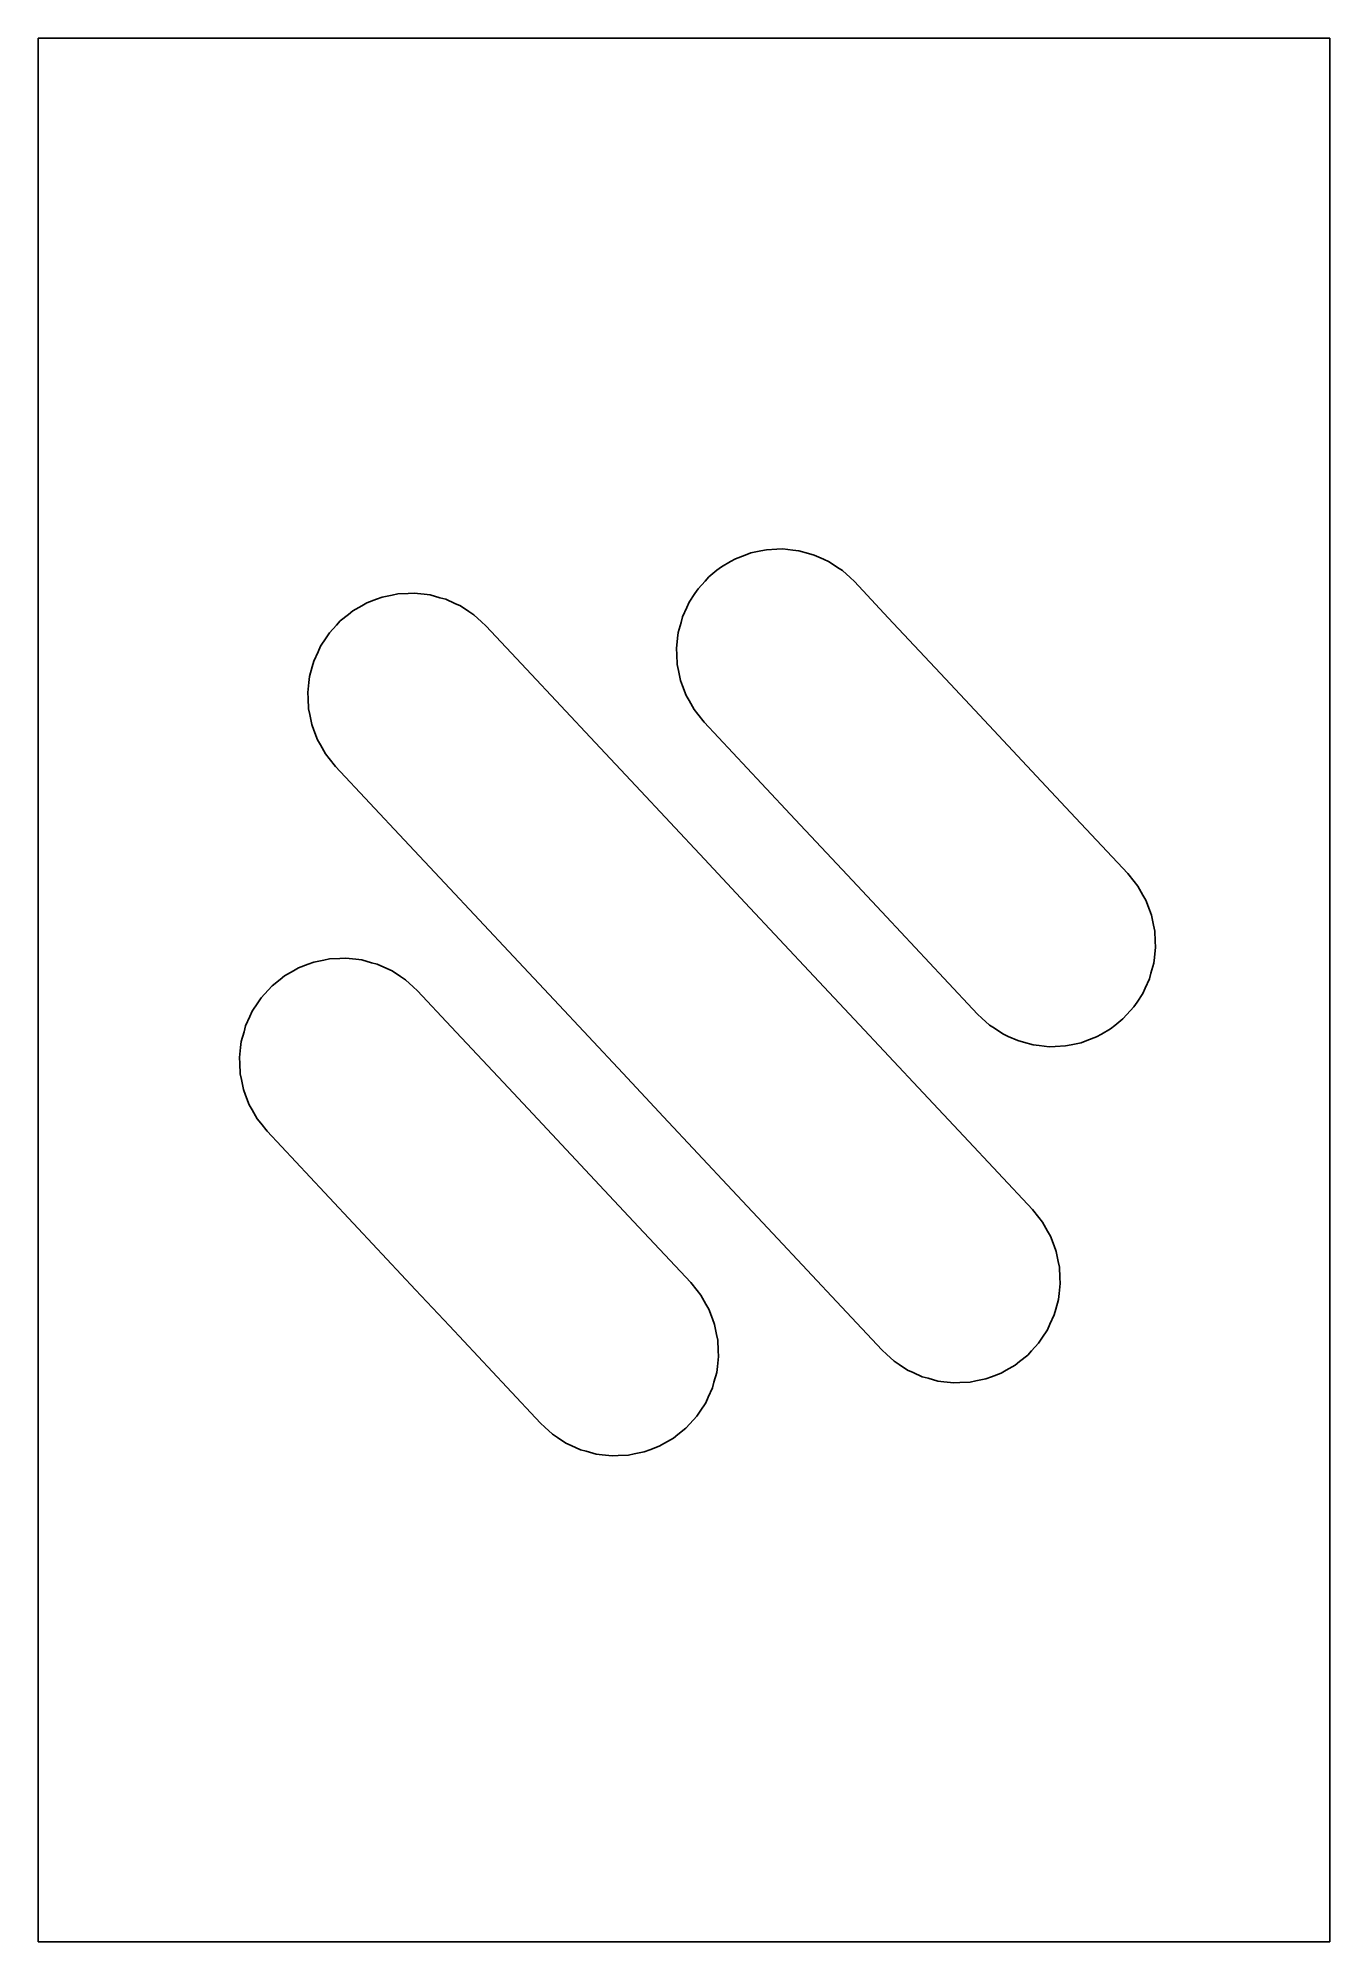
# Model space of a CAD drawing. Header units: metres. Extents: x -18.5 to 13.8, y -1.1 to 46.5.
import ezdxf

# ---------------------------------------------------------------- set-up
doc = ezdxf.new("R2010")
doc.units = ezdxf.units.M

msp = doc.modelspace()

# ---------------------------------------------------------------- linework, layer by layer
for p, q in [((-18.55, 45.702), (-18.55, 46.5)), ((-18.55, 46.5), (-18.012, 46.5)), ((-18.012, 46.5), (-16.809, 46.5)), ((-16.809, 46.5), (-13.071, 46.5)), ((-13.071, 46.5), (-12.895, 46.5)), ((-12.895, 46.5), (-12.661, 46.5)), ((-12.661, 46.5), (-12.382, 46.5)), ((-12.382, 46.5), (-12.08, 46.5)), ((-12.08, 46.5), (-11.782, 46.5)), ((-11.782, 46.5), (-11.518, 46.5)), ((-11.518, 46.5), (-11.313, 46.5)), ((-11.313, 46.5), (-11.185, 46.5)), ((-11.185, 46.5), (-1.769, 46.5)), ((-1.769, 46.5), (-1.107, 46.5)), ((-1.107, 46.5), (10.524, 46.5)), ((10.524, 46.5), (10.607, 46.5)), ((10.524, 46.5), (10.524, 46.5)), ((10.607, 46.5), (10.763, 46.5)), ((10.763, 46.5), (10.983, 46.5)), ((10.983, 46.5), (11.247, 46.5)), ((11.247, 46.5), (11.53, 46.5)), ((11.53, 46.5), (11.804, 46.5)), ((11.804, 46.5), (12.044, 46.5)), ((12.044, 46.5), (12.235, 46.5)), ((12.235, 46.5), (12.366, 46.5)), ((12.366, 46.5), (13.75, 46.5)), ((13.75, 46.5), (13.75, 42.813)), ((-18.55, 45.66), (-18.55, 45.702)), ((-18.55, 45.573), (-18.55, 45.66)), ((-18.55, 45.444), (-18.55, 45.573)), ((-18.55, 45.277), (-18.55, 45.444)), ((-18.55, 42.018), (-18.55, 45.277)), ((13.75, 42.813), (13.75, 40.488)), ((-18.55, 41.956), (-18.55, 42.018)), ((-18.55, 41.88), (-18.55, 41.956)), ((-18.55, 40.189), (-18.55, 41.88)), ((13.75, 40.488), (13.75, 8.575)), ((-18.55, 40.166), (-18.55, 40.189)), ((-18.55, 40.142), (-18.55, 40.166)), ((-18.55, 40.118), (-18.55, 40.142)), ((-18.55, 40.097), (-18.55, 40.118)), ((-18.55, 40.027), (-18.55, 40.097)), ((-18.55, 39.431), (-18.55, 40.027)), ((-18.55, 39.303), (-18.55, 39.431)), ((-18.55, 38.939), (-18.55, 39.303)), ((-18.55, 6.371), (-18.55, 38.939)), ((-1.46, 33.284), (-1.237, 33.411)), ((-1.237, 33.411), (-1.109, 33.484)), ((-1.109, 33.484), (-0.869, 33.574)), ((-0.869, 33.574), (-0.731, 33.626)), ((-0.731, 33.626), (-0.48, 33.678)), ((-0.48, 33.678), (-0.335, 33.707)), ((-0.335, 33.707), (-0.079, 33.719)), ((-0.079, 33.719), (0.068, 33.726)), ((0.068, 33.726), (0.323, 33.697)), ((0.323, 33.697), (0.469, 33.681)), ((0.469, 33.681), (0.716, 33.613)), ((0.716, 33.613), (0.858, 33.574)), ((0.858, 33.574), (1.092, 33.468)), ((1.092, 33.468), (1.226, 33.407)), ((1.226, 33.407), (1.44, 33.266)), ((-2.047, 32.734), (-1.874, 32.924)), ((-1.874, 32.924), (-1.775, 33.033)), ((-1.775, 33.033), (-1.575, 33.193)), ((-1.575, 33.193), (-1.46, 33.284)), ((1.44, 33.266), (1.563, 33.185)), ((1.563, 33.185), (1.752, 33.012)), ((1.752, 33.012), (1.861, 32.913)), ((1.861, 32.913), (2.708, 32.009)), ((-10.326, 32.379), (-10.454, 32.307)), ((-10.086, 32.47), (-10.326, 32.379)), ((-9.949, 32.522), (-10.086, 32.47)), ((-9.697, 32.573), (-9.949, 32.522)), ((-9.553, 32.603), (-9.697, 32.573)), ((-9.297, 32.615), (-9.553, 32.603)), ((-9.15, 32.621), (-9.297, 32.615)), ((-8.895, 32.593), (-9.15, 32.621)), ((-8.749, 32.576), (-8.895, 32.593)), ((-8.501, 32.508), (-8.749, 32.576)), ((-8.359, 32.469), (-8.501, 32.508)), ((-8.126, 32.363), (-8.359, 32.469)), ((-2.33, 32.263), (-2.269, 32.397)), ((-2.269, 32.397), (-2.128, 32.611)), ((-2.128, 32.611), (-2.047, 32.734)), ((-10.993, 31.928), (-11.092, 31.819)), ((-10.792, 32.088), (-10.993, 31.928)), ((-10.677, 32.18), (-10.792, 32.088)), ((-10.454, 32.307), (-10.677, 32.18)), ((-7.992, 32.303), (-8.126, 32.363)), ((-7.778, 32.161), (-7.992, 32.303)), ((-7.655, 32.08), (-7.778, 32.161)), ((-7.465, 31.908), (-7.655, 32.08)), ((-7.356, 31.808), (-7.465, 31.908)), ((-2.475, 31.888), (-2.436, 32.03)), ((-2.436, 32.03), (-2.33, 32.263)), ((2.708, 32.009), (4.139, 30.479)), ((-11.346, 31.507), (-11.487, 31.293)), ((-11.265, 31.63), (-11.346, 31.507)), ((-11.092, 31.819), (-11.265, 31.63)), ((-6.341, 30.723), (-7.356, 31.808)), ((-2.588, 31.239), (-2.56, 31.494)), ((-2.56, 31.494), (-2.543, 31.64)), ((-2.543, 31.64), (-2.475, 31.888)), ((-11.548, 31.159), (-11.654, 30.925)), ((-11.487, 31.293), (-11.548, 31.159)), ((-2.581, 31.092), (-2.588, 31.239)), ((-2.57, 30.836), (-2.581, 31.092)), ((-11.761, 30.536), (-11.777, 30.39)), ((-11.693, 30.783), (-11.761, 30.536)), ((-11.654, 30.925), (-11.693, 30.783)), ((-4.623, 28.888), (-6.341, 30.723)), ((-2.54, 30.692), (-2.57, 30.836)), ((-2.488, 30.44), (-2.54, 30.692)), ((4.139, 30.479), (4.986, 29.575)), ((-11.777, 30.39), (-11.806, 30.135)), ((-11.806, 30.135), (-11.799, 29.988)), ((-2.437, 30.303), (-2.488, 30.44)), ((-2.346, 30.063), (-2.437, 30.303)), ((-2.274, 29.935), (-2.346, 30.063)), ((-11.799, 29.988), (-11.787, 29.731)), ((-11.787, 29.731), (-11.758, 29.587)), ((-11.758, 29.587), (-11.706, 29.336)), ((-2.147, 29.712), (-2.274, 29.935)), ((-2.055, 29.597), (-2.147, 29.712)), ((-1.895, 29.396), (-2.055, 29.597)), ((4.986, 29.575), (6.417, 28.046)), ((-11.706, 29.336), (-11.654, 29.198)), ((-11.654, 29.198), (-11.564, 28.958)), ((-0.463, 27.867), (-1.895, 29.396)), ((-11.564, 28.958), (-11.491, 28.83)), ((-11.491, 28.83), (-11.364, 28.607)), ((-11.364, 28.607), (-11.273, 28.492)), ((-3.607, 27.803), (-4.623, 28.888)), ((-11.273, 28.492), (-11.113, 28.292)), ((-11.113, 28.292), (-9.395, 26.457)), ((-1.889, 25.968), (-3.607, 27.803)), ((0.383, 26.963), (-0.463, 27.867)), ((6.417, 28.046), (7.264, 27.142)), ((7.264, 27.142), (8.696, 25.613)), ((1.815, 25.434), (0.383, 26.963)), ((-9.395, 26.457), (-8.379, 25.372)), ((-0.873, 24.883), (-1.889, 25.968)), ((-8.379, 25.372), (-6.661, 23.537)), ((2.661, 24.53), (1.815, 25.434)), ((8.696, 25.613), (8.856, 25.412)), ((8.856, 25.412), (8.948, 25.297)), ((8.948, 25.297), (9.074, 25.074)), ((0.845, 23.048), (-0.873, 24.883)), ((9.074, 25.074), (9.147, 24.946)), ((9.147, 24.946), (9.237, 24.706)), ((4.093, 23), (2.661, 24.53)), ((9.237, 24.706), (9.289, 24.569)), ((9.289, 24.569), (9.341, 24.317)), ((9.341, 24.317), (9.37, 24.173)), ((9.37, 24.173), (9.382, 23.917)), ((9.382, 23.917), (9.389, 23.77)), ((-11.795, 23.345), (-12.035, 23.254)), ((-11.657, 23.397), (-11.795, 23.345)), ((-11.406, 23.448), (-11.657, 23.397)), ((-11.262, 23.478), (-11.406, 23.448)), ((-11.006, 23.49), (-11.262, 23.478)), ((-10.858, 23.496), (-11.006, 23.49)), ((-10.604, 23.468), (-10.858, 23.496)), ((-10.457, 23.451), (-10.604, 23.468)), ((-10.21, 23.383), (-10.457, 23.451)), ((-10.068, 23.344), (-10.21, 23.383)), ((-9.834, 23.238), (-10.068, 23.344)), ((-6.661, 23.537), (-5.645, 22.452)), ((9.344, 23.369), (9.276, 23.121)), ((9.36, 23.515), (9.344, 23.369)), ((9.389, 23.77), (9.36, 23.515)), ((-12.501, 22.963), (-12.701, 22.803)), ((-12.386, 23.055), (-12.501, 22.963)), ((-12.163, 23.182), (-12.386, 23.055)), ((-12.035, 23.254), (-12.163, 23.182)), ((-9.7, 23.178), (-9.834, 23.238)), ((-9.486, 23.036), (-9.7, 23.178)), ((-9.363, 22.955), (-9.486, 23.036)), ((-9.174, 22.783), (-9.363, 22.955)), ((1.861, 21.963), (0.845, 23.048)), ((4.94, 22.096), (4.093, 23)), ((9.237, 22.979), (9.131, 22.746)), ((9.276, 23.121), (9.237, 22.979)), ((-13.055, 22.382), (-13.196, 22.168)), ((-12.974, 22.505), (-13.055, 22.382)), ((-12.801, 22.694), (-12.974, 22.505)), ((-12.701, 22.803), (-12.801, 22.694)), ((-9.065, 22.683), (-9.174, 22.783)), ((-8.219, 21.779), (-9.065, 22.683)), ((-5.645, 22.452), (-3.927, 20.617)), ((8.929, 22.398), (8.848, 22.275)), ((9.07, 22.612), (8.929, 22.398)), ((9.131, 22.746), (9.07, 22.612)), ((-13.256, 22.034), (-13.362, 21.8)), ((-13.196, 22.168), (-13.256, 22.034)), ((3.579, 20.128), (1.861, 21.963)), ((5.048, 21.997), (4.94, 22.096)), ((5.238, 21.824), (5.048, 21.997)), ((8.576, 21.976), (8.376, 21.816)), ((8.675, 22.085), (8.576, 21.976)), ((8.848, 22.275), (8.675, 22.085)), ((-13.401, 21.658), (-13.469, 21.411)), ((-13.362, 21.8), (-13.401, 21.658)), ((-6.787, 20.25), (-8.219, 21.779)), ((5.361, 21.743), (5.238, 21.824)), ((5.238, 21.824), (5.238, 21.824)), ((5.575, 21.602), (5.361, 21.743)), ((5.709, 21.541), (5.575, 21.602)), ((5.943, 21.435), (5.709, 21.541)), ((6.085, 21.396), (5.943, 21.435)), ((7.669, 21.435), (7.532, 21.383)), ((7.91, 21.525), (7.669, 21.435)), ((8.038, 21.598), (7.91, 21.525)), ((8.26, 21.725), (8.038, 21.598)), ((8.376, 21.816), (8.26, 21.725)), ((-13.486, 21.265), (-13.514, 21.01)), ((-13.514, 21.01), (-13.508, 20.863)), ((-13.469, 21.411), (-13.486, 21.265)), ((6.332, 21.328), (6.085, 21.396)), ((6.478, 21.312), (6.332, 21.328)), ((6.733, 21.283), (6.478, 21.312)), ((6.88, 21.29), (6.733, 21.283)), ((7.136, 21.302), (6.88, 21.29)), ((7.28, 21.331), (7.136, 21.302)), ((7.532, 21.383), (7.28, 21.331)), ((-13.508, 20.863), (-13.496, 20.606)), ((-13.496, 20.606), (-13.466, 20.462)), ((-3.927, 20.617), (-2.911, 19.532)), ((-13.466, 20.462), (-13.415, 20.211)), ((-13.415, 20.211), (-13.363, 20.073)), ((-13.363, 20.073), (-13.273, 19.833)), ((-5.94, 19.346), (-6.787, 20.25)), ((4.595, 19.043), (3.579, 20.128)), ((-13.273, 19.833), (-13.2, 19.705)), ((-13.2, 19.705), (-13.073, 19.482)), ((-2.911, 19.532), (-1.193, 17.697)), ((-13.073, 19.482), (-12.981, 19.367)), ((-12.981, 19.367), (-12.821, 19.167)), ((-12.821, 19.167), (-11.39, 17.638)), ((-4.509, 17.817), (-5.94, 19.346)), ((6.313, 17.208), (4.595, 19.043)), ((-11.39, 17.638), (-10.543, 16.733)), ((-3.662, 16.912), (-4.509, 17.817)), ((-1.193, 17.697), (-0.177, 16.612)), ((6.473, 17.008), (6.313, 17.208)), ((-10.543, 16.733), (-9.111, 15.204)), ((-2.231, 15.383), (-3.662, 16.912)), ((6.564, 16.893), (6.473, 17.008)), ((6.691, 16.67), (6.564, 16.893)), ((6.764, 16.542), (6.691, 16.67)), ((-0.177, 16.612), (1.541, 14.777)), ((6.854, 16.302), (6.764, 16.542)), ((6.906, 16.164), (6.854, 16.302)), ((6.958, 15.913), (6.906, 16.164)), ((6.987, 15.769), (6.958, 15.913)), ((6.999, 15.512), (6.987, 15.769)), ((-2.071, 15.183), (-2.231, 15.383)), ((6.977, 15.11), (7.006, 15.365)), ((7.006, 15.365), (6.999, 15.512)), ((-9.111, 15.204), (-8.265, 14.3)), ((-1.979, 15.068), (-2.071, 15.183)), ((-1.852, 14.845), (-1.979, 15.068)), ((-1.779, 14.717), (-1.852, 14.845)), ((1.541, 14.777), (2.556, 13.692)), ((6.893, 14.717), (6.961, 14.964)), ((6.961, 14.964), (6.977, 15.11)), ((-8.265, 14.3), (-6.833, 12.771)), ((-1.689, 14.477), (-1.779, 14.717)), ((-1.637, 14.339), (-1.689, 14.477)), ((-1.585, 14.088), (-1.637, 14.339)), ((6.687, 14.207), (6.748, 14.341)), ((6.748, 14.341), (6.854, 14.575)), ((6.854, 14.575), (6.893, 14.717)), ((-1.556, 13.944), (-1.585, 14.088)), ((-1.544, 13.687), (-1.556, 13.944)), ((6.292, 13.681), (6.465, 13.87)), ((6.465, 13.87), (6.546, 13.993)), ((6.546, 13.993), (6.687, 14.207)), ((6.546, 13.993), (6.546, 13.993)), ((-1.566, 13.285), (-1.537, 13.54)), ((-1.537, 13.54), (-1.544, 13.687)), ((2.556, 13.692), (2.665, 13.592)), ((2.665, 13.592), (2.855, 13.42)), ((2.855, 13.42), (2.978, 13.339)), ((2.978, 13.339), (3.192, 13.197)), ((5.877, 13.32), (5.992, 13.412)), ((5.992, 13.412), (6.193, 13.572)), ((6.193, 13.572), (6.292, 13.681)), ((-1.689, 12.75), (-1.65, 12.892)), ((-1.65, 12.892), (-1.582, 13.139)), ((-1.582, 13.139), (-1.566, 13.285)), ((3.192, 13.197), (3.326, 13.137)), ((3.326, 13.137), (3.559, 13.031)), ((3.559, 13.031), (3.701, 12.992)), ((3.701, 12.992), (3.949, 12.924)), ((3.949, 12.924), (4.095, 12.907)), ((4.095, 12.907), (4.35, 12.879)), ((4.35, 12.879), (4.497, 12.885)), ((4.497, 12.885), (4.753, 12.897)), ((4.753, 12.897), (4.897, 12.927)), ((4.897, 12.927), (5.149, 12.978)), ((5.149, 12.978), (5.286, 13.03)), ((5.286, 13.03), (5.526, 13.121)), ((5.526, 13.121), (5.654, 13.193)), ((5.654, 13.193), (5.877, 13.32)), ((-6.833, 12.771), (-5.987, 11.867)), ((-1.997, 12.168), (-1.856, 12.382)), ((-1.856, 12.382), (-1.795, 12.516)), ((-1.795, 12.516), (-1.689, 12.75)), ((-2.251, 11.856), (-2.078, 12.045)), ((-2.078, 12.045), (-1.997, 12.168)), ((-5.987, 11.867), (-5.878, 11.767)), ((-5.878, 11.767), (-5.688, 11.595)), ((-5.688, 11.595), (-5.566, 11.514)), ((-5.566, 11.514), (-5.351, 11.372)), ((-2.889, 11.368), (-2.666, 11.495)), ((-2.666, 11.495), (-2.551, 11.587)), ((-2.551, 11.587), (-2.35, 11.747)), ((-2.35, 11.747), (-2.251, 11.856)), ((-5.351, 11.372), (-5.217, 11.312)), ((-5.217, 11.312), (-4.984, 11.206)), ((-5.217, 11.312), (-5.217, 11.312)), ((-4.984, 11.206), (-4.842, 11.167)), ((-4.842, 11.167), (-4.594, 11.099)), ((-4.594, 11.099), (-4.448, 11.082)), ((-4.448, 11.082), (-4.193, 11.054)), ((-4.193, 11.054), (-4.046, 11.06)), ((-4.046, 11.06), (-3.79, 11.072)), ((-3.79, 11.072), (-3.646, 11.102)), ((-3.646, 11.102), (-3.395, 11.153)), ((-3.395, 11.153), (-3.257, 11.205)), ((-3.257, 11.205), (-3.017, 11.296)), ((-3.017, 11.296), (-2.889, 11.368)), ((13.75, 8.575), (13.75, 5.005)), ((-18.55, 5.946), (-18.55, 6.371)), ((-18.55, 5.53), (-18.55, 5.946)), ((-18.55, 5.351), (-18.55, 5.53)), ((-18.55, 5.329), (-18.55, 5.351)), ((-18.55, 3.685), (-18.55, 5.329)), ((13.75, 5.005), (13.75, 2.661)), ((-18.55, 3.614), (-18.55, 3.685)), ((-18.55, 3.558), (-18.55, 3.614)), ((-18.55, 0.332), (-18.55, 3.558)), ((13.75, 2.661), (13.75, -1.1)), ((-18.55, 0.177), (-18.55, 0.332)), ((-18.55, 0.062), (-18.55, 0.177)), ((-18.55, -0.01), (-18.55, 0.062)), ((-18.55, -0.678), (-18.55, -0.01)), ((-18.55, -0.72), (-18.55, -0.678)), ((-18.55, -0.734), (-18.55, -0.72)), ((-18.55, -1.1), (-18.55, -0.734)), ((-16.809, -1.1), (-18.55, -1.1)), ((-13.071, -1.1), (-16.809, -1.1)), ((-12.895, -1.1), (-13.071, -1.1)), ((-12.661, -1.1), (-12.895, -1.1)), ((-12.382, -1.1), (-12.661, -1.1)), ((-12.08, -1.1), (-12.382, -1.1)), ((-11.782, -1.1), (-12.08, -1.1)), ((-11.518, -1.1), (-11.782, -1.1)), ((-11.313, -1.1), (-11.518, -1.1)), ((-11.185, -1.1), (-11.313, -1.1)), ((-1.769, -1.1), (-11.185, -1.1)), ((-1.107, -1.1), (-1.769, -1.1)), ((10.524, -1.1), (-1.107, -1.1)), ((10.607, -1.1), (10.524, -1.1)), ((10.763, -1.1), (10.607, -1.1)), ((10.983, -1.1), (10.763, -1.1)), ((11.247, -1.1), (10.983, -1.1)), ((11.53, -1.1), (11.247, -1.1)), ((11.804, -1.1), (11.53, -1.1)), ((12.044, -1.1), (11.804, -1.1)), ((12.235, -1.1), (12.044, -1.1)), ((12.366, -1.1), (12.235, -1.1)), ((13.75, -1.1), (12.366, -1.1))]:
    msp.add_line(p, q)

doc.saveas('drawing.dxf')
